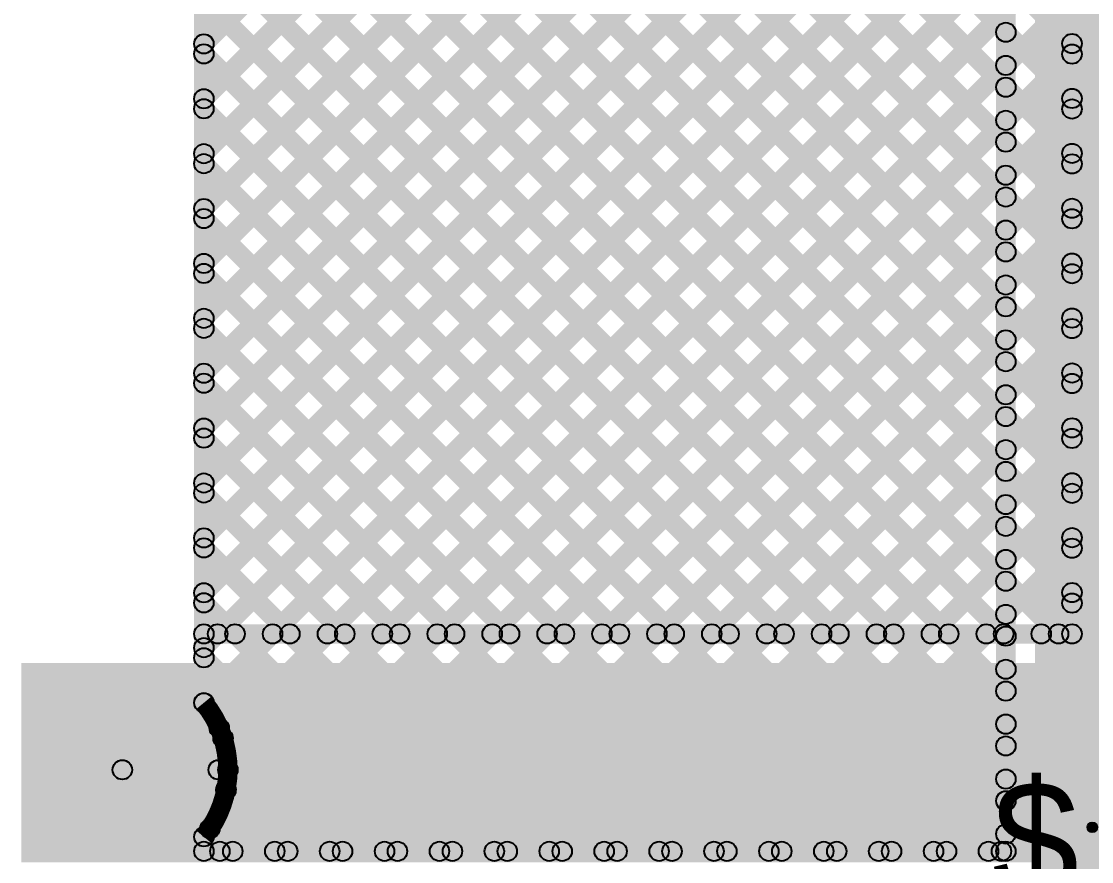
# Model space of a CAD drawing. Header units: millimetres. Extents: x -0.19 to 0.89, y -0.11 to 1.68.
# Drawn here: x -0.192 to 0.359, y 0.788 to 1.221 of the extents above; entities that cross this region are included whole.
import ezdxf

# ---------------------------------------------------------------- set-up
doc = ezdxf.new("R2010")
doc.units = ezdxf.units.MM
doc.header["$MEASUREMENT"] = 0
for name, color, linetype in [('BottomLayer', 5, 'Continuous'), ('BottomPaste', 16, 'Continuous'), ('BottomSolder', 6, 'Continuous'), ('PadHoleLayer', 156, 'Continuous'), ('TopLayer', 1, 'Continuous'), ('TopOverlay', 2, 'Continuous'), ('TopPaste', 8, 'Continuous'), ('TopSolder', 216, 'Continuous')]:
    doc.layers.add(name, color=color, linetype=linetype)

# ---------------------------------------------------------------- blocks, each defined once
blk = doc.blocks.new('HDR_M_1X2_B_1')
at = {"layer": 'BottomLayer'}
blk.add_hatch(color=5, dxfattribs=at).paths.add_polyline_path([(-0.08937, 0.03937), (-0.01063, 0.03937), (-0.01063, -0.03937), (-0.08937, -0.03937)])
h = blk.add_hatch(color=5, dxfattribs=at)
edge = h.paths.add_edge_path()
edge.add_arc((0.05, 0), 0.03937, 0, 360)
at = {"layer": 'BottomSolder'}
blk.add_hatch(color=6, dxfattribs=at).paths.add_polyline_path([(-0.09337, 0.04337), (-0.00663, 0.04337), (-0.00663, -0.04337), (-0.09337, -0.04337)])
h = blk.add_hatch(color=6, dxfattribs=at)
edge = h.paths.add_edge_path()
edge.add_arc((0.05, 0), 0.04337, 0, 360)
at = {"layer": 'PadHoleLayer'}
h = blk.add_hatch(color=156, dxfattribs=at)
edge = h.paths.add_edge_path()
edge.add_arc((-0.05, 0), 0.02008, 0, 360)
h = blk.add_hatch(color=156, dxfattribs=at)
edge = h.paths.add_edge_path()
edge.add_arc((0.05, 0), 0.02008, 0, 360)
at = {"layer": 'TopLayer'}
blk.add_hatch(color=1, dxfattribs=at).paths.add_polyline_path([(-0.08937, 0.03937), (-0.01063, 0.03937), (-0.01063, -0.03937), (-0.08937, -0.03937)])
h = blk.add_hatch(color=1, dxfattribs=at)
edge = h.paths.add_edge_path()
edge.add_arc((0.05, 0), 0.03937, 0, 360)
at = {"layer": 'TopSolder'}
blk.add_hatch(color=216, dxfattribs=at).paths.add_polyline_path([(-0.09337, 0.04337), (-0.00663, 0.04337), (-0.00663, -0.04337), (-0.09337, -0.04337)])
h = blk.add_hatch(color=216, dxfattribs=at)
edge = h.paths.add_edge_path()
edge.add_arc((0.05, 0), 0.04337, 0, 360)
blk = doc.blocks.new('RES_0603_B_3')
at = {"layer": 'BottomLayer'}
for points in [[(-0.045, -0.0175), (-0.045, 0.0175), (-0.015, 0.0175), (-0.015, -0.0175)], [(0.015, -0.0175), (0.015, 0.0175), (0.045, 0.0175), (0.045, -0.0175)]]:
    blk.add_hatch(color=5, dxfattribs=at).paths.add_polyline_path(points)
at = {"layer": 'BottomPaste'}
for points in [[(-0.045, -0.0175), (-0.045, 0.0175), (-0.015, 0.0175), (-0.015, -0.0175)], [(0.015, -0.0175), (0.015, 0.0175), (0.045, 0.0175), (0.045, -0.0175)]]:
    blk.add_hatch(color=16, dxfattribs=at).paths.add_polyline_path(points)
at = {"layer": 'BottomSolder'}
for points in [[(-0.049, -0.0215), (-0.049, 0.0215), (-0.011, 0.0215), (-0.011, -0.0215)], [(0.011, -0.0215), (0.011, 0.0215), (0.049, 0.0215), (0.049, -0.0215)]]:
    blk.add_hatch(color=6, dxfattribs=at).paths.add_polyline_path(points)
blk = doc.blocks.new('LED_0402_6')
at = {"layer": 'TopLayer'}
for points in [[(-0.02834, -0.01378), (-0.02834, 0.01378), (-0.00866, 0.01378), (-0.00866, -0.01378)], [(0.00866, -0.01378), (0.00866, 0.01378), (0.02834, 0.01378), (0.02834, -0.01378)]]:
    blk.add_hatch(color=1, dxfattribs=at).paths.add_polyline_path(points)
at = {"layer": 'TopOverlay'}
h = blk.add_hatch(color=2, dxfattribs=at)
edge = h.paths.add_edge_path()
edge.add_arc((-0.033, 0.018), 0.0025, 0, 360)
h = blk.add_hatch(color=2, dxfattribs=at)
edge = h.paths.add_edge_path()
edge.add_arc((-0.033, 0.018), 0.0025, 0, 360)
for points in [[(-0.0355, 0.018), (-0.0305, 0.018), (-0.0305, -0.018), (-0.0355, -0.018)], [(-0.0085, 0.0205), (-0.0085, 0.0155), (-0.033, 0.0155), (-0.033, 0.0205)], [(0.034, 0.0205), (0.034, 0.0155), (0.0085, 0.0155), (0.0085, 0.0205)], [(0.0315, 0.018), (0.0365, 0.018), (0.0365, -0.018), (0.0315, -0.018)], [(0.034, -0.02), (0.054, -0.02), (0.054, 0.02), (0.034, 0.02)], [(-0.0085, -0.0155), (-0.0085, -0.0205), (-0.033, -0.0205), (-0.033, -0.0155)], [(0.034, -0.0155), (0.034, -0.0205), (0.0085, -0.0205), (0.0085, -0.0155)]]:
    blk.add_hatch(color=2, dxfattribs=at).paths.add_polyline_path(points)
h = blk.add_hatch(color=2, dxfattribs=at)
edge = h.paths.add_edge_path()
edge.add_arc((-0.0085, 0.018), 0.0025, 0, 360)
h = blk.add_hatch(color=2, dxfattribs=at)
edge = h.paths.add_edge_path()
edge.add_arc((0.0085, 0.018), 0.0025, 0, 360)
h = blk.add_hatch(color=2, dxfattribs=at)
edge = h.paths.add_edge_path()
edge.add_arc((0.034, 0.018), 0.0025, 0, 360)
h = blk.add_hatch(color=2, dxfattribs=at)
edge = h.paths.add_edge_path()
edge.add_arc((0.034, 0.018), 0.0025, 0, 360)
h = blk.add_hatch(color=2, dxfattribs=at)
edge = h.paths.add_edge_path()
edge.add_arc((-0.033, -0.018), 0.0025, 0, 360)
h = blk.add_hatch(color=2, dxfattribs=at)
edge = h.paths.add_edge_path()
edge.add_arc((-0.033, -0.018), 0.0025, 0, 360)
h = blk.add_hatch(color=2, dxfattribs=at)
edge = h.paths.add_edge_path()
edge.add_arc((-0.0085, -0.018), 0.0025, 0, 360)
h = blk.add_hatch(color=2, dxfattribs=at)
edge = h.paths.add_edge_path()
edge.add_arc((0.0085, -0.018), 0.0025, 0, 360)
h = blk.add_hatch(color=2, dxfattribs=at)
edge = h.paths.add_edge_path()
edge.add_arc((0.034, -0.018), 0.0025, 0, 360)
h = blk.add_hatch(color=2, dxfattribs=at)
edge = h.paths.add_edge_path()
edge.add_arc((0.034, -0.018), 0.0025, 0, 360)
at = {"layer": 'TopPaste'}
for points in [[(-0.02834, -0.01378), (-0.02834, 0.01378), (-0.00866, 0.01378), (-0.00866, -0.01378)], [(0.00866, -0.01378), (0.00866, 0.01378), (0.02834, 0.01378), (0.02834, -0.01378)]]:
    blk.add_hatch(color=8, dxfattribs=at).paths.add_polyline_path(points)
at = {"layer": 'TopSolder'}
for points in [[(-0.03234, -0.01778), (-0.03234, 0.01778), (-0.00466, 0.01778), (-0.00466, -0.01778)], [(0.00466, -0.01778), (0.00466, 0.01778), (0.03234, 0.01778), (0.03234, -0.01778)]]:
    blk.add_hatch(color=216, dxfattribs=at).paths.add_polyline_path(points)
at = {"layer": 'TopOverlay'}
for centre in [(-0.033, 0.018), (-0.033, 0.018), (-0.0085, 0.018), (0.0085, 0.018), (0.034, 0.018), (0.034, 0.018), (-0.033, -0.018), (-0.033, -0.018), (-0.0085, -0.018), (0.0085, -0.018), (0.034, -0.018), (0.034, -0.018)]:
    blk.add_circle(centre, 0.0025, dxfattribs=at)

msp = doc.modelspace()

# ---------------------------------------------------------------- hatches: boundary and pattern name
at = {"layer": 'BottomLayer'}
for points in [[(-0.09446, 1.2055), (-0.10154, 1.21257), (0.36143, 1.67554), (0.3685, 1.66846)], [(-0.093, 0.86953), (-0.103, 0.86953), (-0.103, 1.668), (-0.093, 1.668)], [(0.32015, 0.793), (0.31015, 0.793), (0.31015, 1.61165), (0.32015, 1.61165)], [(-0.09446, 1.17721), (-0.10154, 1.18428), (0.31161, 1.59743), (0.31869, 1.59036)], [(0.33015, -0.02135), (0.36815, -0.02135), (0.36815, 1.59665), (0.33015, 1.59665)], [(-0.09446, 1.14893), (-0.10154, 1.156), (0.31161, 1.56915), (0.31869, 1.56208)], [(-0.09446, 1.12064), (-0.10154, 1.12772), (0.31161, 1.54087), (0.31869, 1.53379)], [(-0.10154, 1.51146), (-0.09446, 1.51853), (0.31869, 1.10538), (0.31161, 1.09831)], [(-0.09446, 1.09236), (-0.10154, 1.09943), (0.31161, 1.51258), (0.31869, 1.50551)], [(-0.05416, 1.49237), (-0.04709, 1.49945), (0.31869, 1.13367), (0.31161, 1.1266)], [(-0.10154, 1.48318), (-0.09446, 1.49025), (0.31869, 1.0771), (0.31161, 1.07003)], [(0.03654, 1.48653), (0.04361, 1.4936), (0.31869, 1.21852), (0.31161, 1.21145)], [(-0.09446, 1.06408), (-0.10154, 1.07115), (0.31161, 1.4843), (0.31869, 1.47723)], [(-0.01136, 1.47785), (-0.00429, 1.48493), (0.31869, 1.16195), (0.31161, 1.15488)], [(0.01533, 1.47945), (0.02241, 1.48652), (0.31869, 1.19024), (0.31161, 1.18317)], [(-0.10154, 1.45489), (-0.09446, 1.46197), (0.31869, 1.04882), (0.31161, 1.04174)], [(-0.09446, 1.03579), (-0.10154, 1.04286), (0.31161, 1.45601), (0.31869, 1.44894)], [(-0.10154, 1.42661), (-0.09446, 1.43368), (0.31869, 1.02053), (0.31161, 1.01346)], [(-0.09446, 1.00751), (-0.10154, 1.01458), (0.31161, 1.42773), (0.31869, 1.42066)], [(-0.10154, 1.39833), (-0.09446, 1.4054), (0.31869, 0.99225), (0.31161, 0.98518)], [(-0.09446, 0.97922), (-0.10154, 0.98629), (0.31161, 1.39944), (0.31869, 1.39237)], [(-0.10154, 1.37004), (-0.09446, 1.37711), (0.31869, 0.96396), (0.31161, 0.95689)], [(-0.09446, 0.95094), (-0.10154, 0.95801), (0.31161, 1.37116), (0.31869, 1.36409)], [(-0.10154, 1.34176), (-0.09446, 1.34883), (0.31869, 0.93568), (0.31161, 0.92861)], [(-0.09446, 0.92265), (-0.10154, 0.92973), (0.31161, 1.34288), (0.31869, 1.3358)], [(-0.10154, 1.31347), (-0.09446, 1.32054), (0.31869, 0.90739), (0.31161, 0.90032)], [(-0.09446, 0.89437), (-0.10154, 0.90144), (0.31161, 1.31459), (0.31869, 1.30752)], [(-0.10154, 1.28519), (-0.09446, 1.29226), (0.31869, 0.87911), (0.31161, 0.87204)], [(-0.09446, 0.86609), (-0.10154, 0.87316), (0.31161, 1.28631), (0.31869, 1.27924)], [(-0.10154, 1.2569), (-0.09446, 1.26398), (0.31869, 0.85083), (0.31161, 0.84375)], [(-0.08457, 0.84769), (-0.09164, 0.85476), (0.31161, 1.25802), (0.31869, 1.25095)], [(-0.10154, 1.22862), (-0.09446, 1.23569), (0.31869, 0.82254), (0.31161, 0.81547)], [(-0.08314, 0.82084), (-0.09021, 0.82791), (0.31161, 1.22974), (0.31869, 1.22267)], [(-0.10154, 1.20034), (-0.09446, 1.20741), (0.31641, 0.79654), (0.30934, 0.78946)], [(-0.08623, 0.78946), (-0.0933, 0.79654), (0.31161, 1.20145), (0.31869, 1.19438)], [(-0.10154, 1.17205), (-0.09446, 1.17912), (0.28812, 0.79654), (0.28105, 0.78946)], [(-0.05795, 0.78946), (-0.06502, 0.79654), (0.31161, 1.17317), (0.31869, 1.1661)], [(-0.10154, 1.14377), (-0.09446, 1.15084), (0.25984, 0.79654), (0.25277, 0.78946)], [(-0.02966, 0.78946), (-0.03674, 0.79654), (0.31161, 1.14489), (0.31869, 1.13781)], [(-0.10154, 1.11548), (-0.09446, 1.12255), (0.23155, 0.79654), (0.22448, 0.78946)], [(-0.00138, 0.78946), (-0.00845, 0.79654), (0.31161, 1.1166), (0.31869, 1.10953)], [(-0.10154, 1.0872), (-0.09446, 1.09427), (0.20327, 0.79654), (0.1962, 0.78946)], [(0.0269, 0.78946), (0.01983, 0.79654), (0.31161, 1.08832), (0.31869, 1.08125)], [(-0.10154, 1.05891), (-0.09446, 1.06599), (0.17499, 0.79654), (0.16791, 0.78946)], [(0.05519, 0.78946), (0.04812, 0.79654), (0.31161, 1.06003), (0.31869, 1.05296)], [(-0.10154, 1.03063), (-0.09446, 1.0377), (0.1467, 0.79654), (0.13963, 0.78946)], [(0.08347, 0.78946), (0.0764, 0.79654), (0.31161, 1.03175), (0.31869, 1.02468)], [(-0.10154, 1.00235), (-0.09446, 1.00942), (0.11842, 0.79654), (0.11135, 0.78946)], [(0.11176, 0.78946), (0.10469, 0.79654), (0.31161, 1.00346), (0.31869, 0.99639)], [(-0.10154, 0.97406), (-0.09446, 0.98113), (0.09013, 0.79654), (0.08306, 0.78946)], [(0.14004, 0.78946), (0.13297, 0.79654), (0.31161, 0.97518), (0.31869, 0.96811)], [(-0.10154, 0.94578), (-0.09446, 0.95285), (0.06185, 0.79654), (0.05478, 0.78946)], [(0.16833, 0.78946), (0.16125, 0.79654), (0.31161, 0.9469), (0.31869, 0.93982)], [(-0.10154, 0.91749), (-0.09446, 0.92456), (0.03356, 0.79654), (0.02649, 0.78946)], [(0.19661, 0.78946), (0.18954, 0.79654), (0.31161, 0.91861), (0.31869, 0.91154)], [(-0.10154, 0.88921), (-0.09446, 0.89628), (0.00528, 0.79654), (-0.00179, 0.78946)], [(0.22489, 0.78946), (0.21782, 0.79654), (0.31161, 0.89033), (0.31869, 0.88326)], [(-0.09361, 0.853), (-0.08654, 0.86007), (-0.023, 0.79654), (-0.03008, 0.78946)], [(0.25318, 0.78946), (0.24611, 0.79654), (0.31161, 0.86204), (0.31869, 0.85497)], [(-0.14, 0.83), (-0.14, 0.84), (-0.09063, 0.84), (-0.09063, 0.83)], [(0.28146, 0.78946), (0.27439, 0.79654), (0.31161, 0.83376), (0.31869, 0.82669)], [(-0.09014, 0.82124), (-0.08306, 0.82831), (-0.05129, 0.79654), (-0.05836, 0.78946)], [(-0.09837, 0.80119), (-0.0913, 0.80826), (-0.07957, 0.79654), (-0.08664, 0.78946)], [(0.30975, 0.78946), (0.30268, 0.79654), (0.31161, 0.80547), (0.31869, 0.7984)], [(-0.093, 0.793), (-0.103, 0.793), (-0.103, 0.80047), (-0.093, 0.80047)], [(-0.098, 0.788), (-0.098, 0.798), (0.31515, 0.798), (0.31515, 0.788)]]:
    msp.add_hatch(color=5, dxfattribs=at).paths.add_polyline_path(points)
h = msp.add_hatch(color=5, dxfattribs=at)
edge = h.paths.add_edge_path()
edge.add_arc((0.31515, 1.21499), 0.005, 0, 360)
h = msp.add_hatch(color=5, dxfattribs=at)
edge = h.paths.add_edge_path()
edge.add_arc((-0.098, 1.20903), 0.005, 0, 360)
h = msp.add_hatch(color=5, dxfattribs=at)
edge = h.paths.add_edge_path()
edge.add_arc((-0.098, 1.20387), 0.005, 0, 360)
h = msp.add_hatch(color=5, dxfattribs=at)
edge = h.paths.add_edge_path()
edge.add_arc((0.31515, 1.19792), 0.005, 0, 360)
h = msp.add_hatch(color=5, dxfattribs=at)
edge = h.paths.add_edge_path()
edge.add_arc((0.31515, 1.1867), 0.005, 0, 360)
h = msp.add_hatch(color=5, dxfattribs=at)
edge = h.paths.add_edge_path()
edge.add_arc((-0.098, 1.18075), 0.005, 0, 360)
h = msp.add_hatch(color=5, dxfattribs=at)
edge = h.paths.add_edge_path()
edge.add_arc((-0.098, 1.17559), 0.005, 0, 360)
h = msp.add_hatch(color=5, dxfattribs=at)
edge = h.paths.add_edge_path()
edge.add_arc((0.31515, 1.16963), 0.005, 0, 360)
h = msp.add_hatch(color=5, dxfattribs=at)
edge = h.paths.add_edge_path()
edge.add_arc((0.31515, 1.15842), 0.005, 0, 360)
h = msp.add_hatch(color=5, dxfattribs=at)
edge = h.paths.add_edge_path()
edge.add_arc((-0.098, 1.15246), 0.005, 0, 360)
h = msp.add_hatch(color=5, dxfattribs=at)
edge = h.paths.add_edge_path()
edge.add_arc((-0.098, 1.1473), 0.005, 0, 360)
h = msp.add_hatch(color=5, dxfattribs=at)
edge = h.paths.add_edge_path()
edge.add_arc((0.31515, 1.14135), 0.005, 0, 360)
h = msp.add_hatch(color=5, dxfattribs=at)
edge = h.paths.add_edge_path()
edge.add_arc((0.31515, 1.13013), 0.005, 0, 360)
h = msp.add_hatch(color=5, dxfattribs=at)
edge = h.paths.add_edge_path()
edge.add_arc((-0.098, 1.12418), 0.005, 0, 360)
h = msp.add_hatch(color=5, dxfattribs=at)
edge = h.paths.add_edge_path()
edge.add_arc((-0.098, 1.11902), 0.005, 0, 360)
h = msp.add_hatch(color=5, dxfattribs=at)
edge = h.paths.add_edge_path()
edge.add_arc((0.31515, 1.11307), 0.005, 0, 360)
h = msp.add_hatch(color=5, dxfattribs=at)
edge = h.paths.add_edge_path()
edge.add_arc((0.31515, 1.10185), 0.005, 0, 360)
h = msp.add_hatch(color=5, dxfattribs=at)
edge = h.paths.add_edge_path()
edge.add_arc((-0.098, 1.0959), 0.005, 0, 360)
h = msp.add_hatch(color=5, dxfattribs=at)
edge = h.paths.add_edge_path()
edge.add_arc((-0.098, 1.09073), 0.005, 0, 360)
h = msp.add_hatch(color=5, dxfattribs=at)
edge = h.paths.add_edge_path()
edge.add_arc((0.31515, 1.08478), 0.005, 0, 360)
h = msp.add_hatch(color=5, dxfattribs=at)
edge = h.paths.add_edge_path()
edge.add_arc((0.31515, 1.07356), 0.005, 0, 360)
h = msp.add_hatch(color=5, dxfattribs=at)
edge = h.paths.add_edge_path()
edge.add_arc((-0.098, 1.06761), 0.005, 0, 360)
h = msp.add_hatch(color=5, dxfattribs=at)
edge = h.paths.add_edge_path()
edge.add_arc((-0.098, 1.06245), 0.005, 0, 360)
h = msp.add_hatch(color=5, dxfattribs=at)
edge = h.paths.add_edge_path()
edge.add_arc((0.31515, 1.0565), 0.005, 0, 360)
h = msp.add_hatch(color=5, dxfattribs=at)
edge = h.paths.add_edge_path()
edge.add_arc((0.31515, 1.04528), 0.005, 0, 360)
h = msp.add_hatch(color=5, dxfattribs=at)
edge = h.paths.add_edge_path()
edge.add_arc((-0.098, 1.03933), 0.005, 0, 360)
h = msp.add_hatch(color=5, dxfattribs=at)
edge = h.paths.add_edge_path()
edge.add_arc((-0.098, 1.03417), 0.005, 0, 360)
h = msp.add_hatch(color=5, dxfattribs=at)
edge = h.paths.add_edge_path()
edge.add_arc((0.31515, 1.02821), 0.005, 0, 360)
h = msp.add_hatch(color=5, dxfattribs=at)
edge = h.paths.add_edge_path()
edge.add_arc((0.31515, 1.017), 0.005, 0, 360)
h = msp.add_hatch(color=5, dxfattribs=at)
edge = h.paths.add_edge_path()
edge.add_arc((-0.098, 1.01104), 0.005, 0, 360)
h = msp.add_hatch(color=5, dxfattribs=at)
edge = h.paths.add_edge_path()
edge.add_arc((-0.098, 1.00588), 0.005, 0, 360)
h = msp.add_hatch(color=5, dxfattribs=at)
edge = h.paths.add_edge_path()
edge.add_arc((0.31515, 0.99993), 0.005, 0, 360)
h = msp.add_hatch(color=5, dxfattribs=at)
edge = h.paths.add_edge_path()
edge.add_arc((0.31515, 0.98871), 0.005, 0, 360)
h = msp.add_hatch(color=5, dxfattribs=at)
edge = h.paths.add_edge_path()
edge.add_arc((-0.098, 0.98276), 0.005, 0, 360)
h = msp.add_hatch(color=5, dxfattribs=at)
edge = h.paths.add_edge_path()
edge.add_arc((-0.098, 0.9776), 0.005, 0, 360)
h = msp.add_hatch(color=5, dxfattribs=at)
edge = h.paths.add_edge_path()
edge.add_arc((0.31515, 0.97164), 0.005, 0, 360)
h = msp.add_hatch(color=5, dxfattribs=at)
edge = h.paths.add_edge_path()
edge.add_arc((0.31515, 0.96043), 0.005, 0, 360)
h = msp.add_hatch(color=5, dxfattribs=at)
edge = h.paths.add_edge_path()
edge.add_arc((-0.098, 0.95447), 0.005, 0, 360)
h = msp.add_hatch(color=5, dxfattribs=at)
edge = h.paths.add_edge_path()
edge.add_arc((-0.098, 0.94931), 0.005, 0, 360)
h = msp.add_hatch(color=5, dxfattribs=at)
edge = h.paths.add_edge_path()
edge.add_arc((0.31515, 0.94336), 0.005, 0, 360)
h = msp.add_hatch(color=5, dxfattribs=at)
edge = h.paths.add_edge_path()
edge.add_arc((0.31515, 0.93214), 0.005, 0, 360)
h = msp.add_hatch(color=5, dxfattribs=at)
edge = h.paths.add_edge_path()
edge.add_arc((-0.098, 0.92619), 0.005, 0, 360)
h = msp.add_hatch(color=5, dxfattribs=at)
edge = h.paths.add_edge_path()
edge.add_arc((-0.098, 0.92103), 0.005, 0, 360)
h = msp.add_hatch(color=5, dxfattribs=at)
edge = h.paths.add_edge_path()
edge.add_arc((0.31515, 0.91508), 0.005, 0, 360)
h = msp.add_hatch(color=5, dxfattribs=at)
edge = h.paths.add_edge_path()
edge.add_arc((0.31515, 0.90386), 0.005, 0, 360)
h = msp.add_hatch(color=5, dxfattribs=at)
edge = h.paths.add_edge_path()
edge.add_arc((-0.098, 0.89791), 0.005, 0, 360)
h = msp.add_hatch(color=5, dxfattribs=at)
edge = h.paths.add_edge_path()
edge.add_arc((-0.098, 0.89274), 0.005, 0, 360)
h = msp.add_hatch(color=5, dxfattribs=at)
edge = h.paths.add_edge_path()
edge.add_arc((0.31515, 0.88679), 0.005, 0, 360)
h = msp.add_hatch(color=5, dxfattribs=at)
edge = h.paths.add_edge_path()
edge.add_arc((0.31515, 0.87557), 0.005, 0, 360)
h = msp.add_hatch(color=5, dxfattribs=at)
edge = h.paths.add_edge_path()
edge.add_arc((-0.098, 0.86962), 0.005, 0, 360)
h = msp.add_hatch(color=5, dxfattribs=at)
edge = h.paths.add_edge_path()
edge.add_arc((-0.098, 0.86953), 0.005, 0, 360)
h = msp.add_hatch(color=5, dxfattribs=at)
edge = h.paths.add_edge_path()
edge.add_arc((-0.098, 0.86953), 0.005, 0, 360)
h = msp.add_hatch(color=5, dxfattribs=at)
edge = h.paths.add_edge_path()
edge.add_arc((-0.09008, 0.85654), 0.005, 0, 360)
h = msp.add_hatch(color=5, dxfattribs=at)
edge = h.paths.add_edge_path()
edge.add_arc((0.31515, 0.85851), 0.005, 0, 360)
h = msp.add_hatch(color=5, dxfattribs=at)
edge = h.paths.add_edge_path()
edge.add_arc((-0.08811, 0.85123), 0.005, 0, 360)
h = msp.add_hatch(color=5, dxfattribs=at)
edge = h.paths.add_edge_path()
edge.add_arc((0.31515, 0.84729), 0.005, 0, 360)
h = msp.add_hatch(color=5, dxfattribs=at)
edge = h.paths.add_edge_path()
edge.add_arc((-0.14, 0.835), 0.005, 0, 360)
h = msp.add_hatch(color=5, dxfattribs=at)
edge = h.paths.add_edge_path()
edge.add_arc((-0.09063, 0.835), 0.005, 0, 360)
h = msp.add_hatch(color=5, dxfattribs=at)
edge = h.paths.add_edge_path()
edge.add_arc((-0.08563, 0.835), 0.005, 0, 360)
h = msp.add_hatch(color=5, dxfattribs=at)
edge = h.paths.add_edge_path()
edge.add_arc((-0.08563, 0.835), 0.005, 0, 360)
h = msp.add_hatch(color=5, dxfattribs=at)
edge = h.paths.add_edge_path()
edge.add_arc((0.31515, 0.83022), 0.005, 0, 360)
h = msp.add_hatch(color=5, dxfattribs=at)
edge = h.paths.add_edge_path()
edge.add_arc((-0.08668, 0.82437), 0.005, 0, 360)
h = msp.add_hatch(color=5, dxfattribs=at)
edge = h.paths.add_edge_path()
edge.add_arc((-0.0866, 0.82478), 0.005, 0, 360)
h = msp.add_hatch(color=5, dxfattribs=at)
edge = h.paths.add_edge_path()
edge.add_arc((0.31515, 0.81901), 0.005, 0, 360)
h = msp.add_hatch(color=5, dxfattribs=at)
edge = h.paths.add_edge_path()
edge.add_arc((-0.098, 0.80047), 0.005, 0, 360)
h = msp.add_hatch(color=5, dxfattribs=at)
edge = h.paths.add_edge_path()
edge.add_arc((-0.098, 0.80047), 0.005, 0, 360)
h = msp.add_hatch(color=5, dxfattribs=at)
edge = h.paths.add_edge_path()
edge.add_arc((-0.09484, 0.80473), 0.005, 0, 360)
h = msp.add_hatch(color=5, dxfattribs=at)
edge = h.paths.add_edge_path()
edge.add_arc((0.31515, 0.80194), 0.005, 0, 360)
h = msp.add_hatch(color=5, dxfattribs=at)
edge = h.paths.add_edge_path()
edge.add_arc((-0.098, 0.793), 0.005, 0, 360)
h = msp.add_hatch(color=5, dxfattribs=at)
edge = h.paths.add_edge_path()
edge.add_arc((-0.098, 0.793), 0.005, 0, 360)
h = msp.add_hatch(color=5, dxfattribs=at)
edge = h.paths.add_edge_path()
edge.add_arc((-0.08977, 0.793), 0.005, 0, 360)
h = msp.add_hatch(color=5, dxfattribs=at)
edge = h.paths.add_edge_path()
edge.add_arc((-0.08311, 0.793), 0.005, 0, 360)
h = msp.add_hatch(color=5, dxfattribs=at)
edge = h.paths.add_edge_path()
edge.add_arc((-0.06148, 0.793), 0.005, 0, 360)
h = msp.add_hatch(color=5, dxfattribs=at)
edge = h.paths.add_edge_path()
edge.add_arc((-0.05482, 0.793), 0.005, 0, 360)
h = msp.add_hatch(color=5, dxfattribs=at)
edge = h.paths.add_edge_path()
edge.add_arc((-0.0332, 0.793), 0.005, 0, 360)
h = msp.add_hatch(color=5, dxfattribs=at)
edge = h.paths.add_edge_path()
edge.add_arc((-0.02654, 0.793), 0.005, 0, 360)
h = msp.add_hatch(color=5, dxfattribs=at)
edge = h.paths.add_edge_path()
edge.add_arc((-0.00492, 0.793), 0.005, 0, 360)
h = msp.add_hatch(color=5, dxfattribs=at)
edge = h.paths.add_edge_path()
edge.add_arc((0.00174, 0.793), 0.005, 0, 360)
h = msp.add_hatch(color=5, dxfattribs=at)
edge = h.paths.add_edge_path()
edge.add_arc((0.02337, 0.793), 0.005, 0, 360)
h = msp.add_hatch(color=5, dxfattribs=at)
edge = h.paths.add_edge_path()
edge.add_arc((0.03003, 0.793), 0.005, 0, 360)
h = msp.add_hatch(color=5, dxfattribs=at)
edge = h.paths.add_edge_path()
edge.add_arc((0.05165, 0.793), 0.005, 0, 360)
h = msp.add_hatch(color=5, dxfattribs=at)
edge = h.paths.add_edge_path()
edge.add_arc((0.05831, 0.793), 0.005, 0, 360)
h = msp.add_hatch(color=5, dxfattribs=at)
edge = h.paths.add_edge_path()
edge.add_arc((0.07994, 0.793), 0.005, 0, 360)
h = msp.add_hatch(color=5, dxfattribs=at)
edge = h.paths.add_edge_path()
edge.add_arc((0.0866, 0.793), 0.005, 0, 360)
h = msp.add_hatch(color=5, dxfattribs=at)
edge = h.paths.add_edge_path()
edge.add_arc((0.10822, 0.793), 0.005, 0, 360)
h = msp.add_hatch(color=5, dxfattribs=at)
edge = h.paths.add_edge_path()
edge.add_arc((0.11488, 0.793), 0.005, 0, 360)
h = msp.add_hatch(color=5, dxfattribs=at)
edge = h.paths.add_edge_path()
edge.add_arc((0.13651, 0.793), 0.005, 0, 360)
h = msp.add_hatch(color=5, dxfattribs=at)
edge = h.paths.add_edge_path()
edge.add_arc((0.14317, 0.793), 0.005, 0, 360)
h = msp.add_hatch(color=5, dxfattribs=at)
edge = h.paths.add_edge_path()
edge.add_arc((0.16479, 0.793), 0.005, 0, 360)
h = msp.add_hatch(color=5, dxfattribs=at)
edge = h.paths.add_edge_path()
edge.add_arc((0.17145, 0.793), 0.005, 0, 360)
h = msp.add_hatch(color=5, dxfattribs=at)
edge = h.paths.add_edge_path()
edge.add_arc((0.19307, 0.793), 0.005, 0, 360)
h = msp.add_hatch(color=5, dxfattribs=at)
edge = h.paths.add_edge_path()
edge.add_arc((0.19973, 0.793), 0.005, 0, 360)
h = msp.add_hatch(color=5, dxfattribs=at)
edge = h.paths.add_edge_path()
edge.add_arc((0.22136, 0.793), 0.005, 0, 360)
h = msp.add_hatch(color=5, dxfattribs=at)
edge = h.paths.add_edge_path()
edge.add_arc((0.22802, 0.793), 0.005, 0, 360)
h = msp.add_hatch(color=5, dxfattribs=at)
edge = h.paths.add_edge_path()
edge.add_arc((0.24964, 0.793), 0.005, 0, 360)
h = msp.add_hatch(color=5, dxfattribs=at)
edge = h.paths.add_edge_path()
edge.add_arc((0.2563, 0.793), 0.005, 0, 360)
h = msp.add_hatch(color=5, dxfattribs=at)
edge = h.paths.add_edge_path()
edge.add_arc((0.27793, 0.793), 0.005, 0, 360)
h = msp.add_hatch(color=5, dxfattribs=at)
edge = h.paths.add_edge_path()
edge.add_arc((0.28459, 0.793), 0.005, 0, 360)
h = msp.add_hatch(color=5, dxfattribs=at)
edge = h.paths.add_edge_path()
edge.add_arc((0.30621, 0.793), 0.005, 0, 360)
h = msp.add_hatch(color=5, dxfattribs=at)
edge = h.paths.add_edge_path()
edge.add_arc((0.31287, 0.793), 0.005, 0, 360)
h = msp.add_hatch(color=5, dxfattribs=at)
edge = h.paths.add_edge_path()
edge.add_arc((0.31515, 0.793), 0.005, 0, 360)
h = msp.add_hatch(color=5, dxfattribs=at)
edge = h.paths.add_edge_path()
edge.add_arc((0.31515, 0.793), 0.005, 0, 360)
at = {"layer": 'TopLayer'}
for points in [[(-0.09446, 1.17721), (-0.10154, 1.18428), (0.38972, 1.67554), (0.39679, 1.66846)], [(-0.09446, 1.2055), (-0.10154, 1.21257), (0.36143, 1.67554), (0.3685, 1.66846)], [(-0.093, 0.905), (-0.103, 0.905), (-0.103, 1.668), (-0.093, 1.668)], [(-0.09446, 1.14893), (-0.10154, 1.156), (0.34572, 1.60325), (0.35279, 1.59618)], [(0.35425, 0.905), (0.34425, 0.905), (0.34425, 1.60415), (0.35425, 1.60415)], [(-0.09446, 1.12064), (-0.10154, 1.12772), (0.34572, 1.57497), (0.35279, 1.5679)], [(-0.09446, 1.09236), (-0.10154, 1.09943), (0.34572, 1.54668), (0.35279, 1.53961)], [(-0.10154, 1.51146), (-0.09446, 1.51853), (0.35279, 1.07128), (0.34572, 1.06421)], [(-0.09446, 1.06408), (-0.10154, 1.07115), (0.34572, 1.5184), (0.35279, 1.51133)], [(0.05405, 1.4973), (0.06112, 1.50437), (0.35279, 1.2127), (0.34572, 1.20563)], [(-0.05416, 1.49237), (-0.04709, 1.49945), (0.35279, 1.09957), (0.34572, 1.0925)], [(-0.10154, 1.48318), (-0.09446, 1.49025), (0.35279, 1.043), (0.34572, 1.03593)], [(-0.09446, 1.03579), (-0.10154, 1.04286), (0.34572, 1.49012), (0.35279, 1.48304)], [(0.03654, 1.48653), (0.04361, 1.4936), (0.35279, 1.18442), (0.34572, 1.17735)], [(-0.01136, 1.47785), (-0.00429, 1.48493), (0.35279, 1.12785), (0.34572, 1.12078)], [(0.01533, 1.47945), (0.02241, 1.48652), (0.35279, 1.15613), (0.34572, 1.14906)], [(-0.10154, 1.45489), (-0.09446, 1.46197), (0.35279, 1.01471), (0.34572, 1.00764)], [(-0.09446, 1.00751), (-0.10154, 1.01458), (0.34572, 1.46183), (0.35279, 1.45476)], [(-0.10154, 1.42661), (-0.09446, 1.43368), (0.35279, 0.98643), (0.34572, 0.97936)], [(-0.09446, 0.97922), (-0.10154, 0.98629), (0.34572, 1.43355), (0.35279, 1.42648)], [(-0.10154, 1.39833), (-0.09446, 1.4054), (0.35279, 0.95814), (0.34572, 0.95107)], [(-0.09446, 0.95094), (-0.10154, 0.95801), (0.34572, 1.40526), (0.35279, 1.39819)], [(-0.10154, 1.37004), (-0.09446, 1.37711), (0.35279, 0.92986), (0.34572, 0.92279)], [(-0.09446, 0.92265), (-0.10154, 0.92973), (0.34572, 1.37698), (0.35279, 1.36991)], [(-0.10154, 1.34176), (-0.09446, 1.34883), (0.34583, 0.90854), (0.33876, 0.90146)], [(-0.08737, 0.90146), (-0.09444, 0.90854), (0.34572, 1.34869), (0.35279, 1.34162)], [(-0.10154, 1.31347), (-0.09446, 1.32054), (0.31754, 0.90854), (0.31047, 0.90146)], [(-0.05909, 0.90146), (-0.06616, 0.90854), (0.34572, 1.32041), (0.35279, 1.31334)], [(-0.10154, 1.28519), (-0.09446, 1.29226), (0.28926, 0.90854), (0.28219, 0.90146)], [(-0.0308, 0.90146), (-0.03787, 0.90854), (0.34572, 1.29213), (0.35279, 1.28505)], [(-0.10154, 1.2569), (-0.09446, 1.26398), (0.26098, 0.90854), (0.2539, 0.90146)], [(-0.00252, 0.90146), (-0.00959, 0.90854), (0.34572, 1.26384), (0.35279, 1.25677)], [(-0.10154, 1.22862), (-0.09446, 1.23569), (0.23269, 0.90854), (0.22562, 0.90146)], [(0.02577, 0.90146), (0.0187, 0.90854), (0.34572, 1.23556), (0.35279, 1.22849)], [(-0.10154, 1.20034), (-0.09446, 1.20741), (0.20441, 0.90854), (0.19734, 0.90146)], [(0.05405, 0.90146), (0.04698, 0.90854), (0.34572, 1.20727), (0.35279, 1.2002)], [(-0.10154, 1.17205), (-0.09446, 1.17912), (0.17612, 0.90854), (0.16905, 0.90146)], [(0.08234, 0.90146), (0.07526, 0.90854), (0.34572, 1.17899), (0.35279, 1.17192)], [(-0.10154, 1.14377), (-0.09446, 1.15084), (0.14784, 0.90854), (0.14077, 0.90146)], [(0.11062, 0.90146), (0.10355, 0.90854), (0.34572, 1.1507), (0.35279, 1.14363)], [(-0.10154, 1.11548), (-0.09446, 1.12255), (0.11955, 0.90854), (0.11248, 0.90146)], [(0.1389, 0.90146), (0.13183, 0.90854), (0.34572, 1.12242), (0.35279, 1.11535)], [(-0.10154, 1.0872), (-0.09446, 1.09427), (0.09127, 0.90854), (0.0842, 0.90146)], [(0.16719, 0.90146), (0.16012, 0.90854), (0.34572, 1.09414), (0.35279, 1.08706)], [(-0.10154, 1.05891), (-0.09446, 1.06599), (0.06299, 0.90854), (0.05591, 0.90146)], [(0.19547, 0.90146), (0.1884, 0.90854), (0.34572, 1.06585), (0.35279, 1.05878)], [(-0.10154, 1.03063), (-0.09446, 1.0377), (0.0347, 0.90854), (0.02763, 0.90146)], [(0.22376, 0.90146), (0.21669, 0.90854), (0.34572, 1.03757), (0.35279, 1.0305)], [(-0.10154, 1.00235), (-0.09446, 1.00942), (0.00642, 0.90854), (-0.00065, 0.90146)], [(0.25204, 0.90146), (0.24497, 0.90854), (0.34572, 1.00928), (0.35279, 1.00221)], [(-0.10154, 0.97406), (-0.09446, 0.98113), (-0.02187, 0.90854), (-0.02894, 0.90146)], [(0.28033, 0.90146), (0.27325, 0.90854), (0.34572, 0.981), (0.35279, 0.97393)], [(-0.10154, 0.94578), (-0.09446, 0.95285), (-0.05015, 0.90854), (-0.05722, 0.90146)], [(0.30861, 0.90146), (0.30154, 0.90854), (0.34572, 0.95271), (0.35279, 0.94564)], [(-0.10154, 0.91749), (-0.09446, 0.92456), (-0.07844, 0.90854), (-0.08551, 0.90146)], [(0.33689, 0.90146), (0.32982, 0.90854), (0.34572, 0.92443), (0.35279, 0.91736)], [(-0.098, 0.9), (-0.098, 0.91), (0.34925, 0.91), (0.34925, 0.9)], [(-0.192, 0.7874), (0.3752, 0.7874), (0.3752, 0.89), (-0.192, 0.89)]]:
    msp.add_hatch(color=1, dxfattribs=at).paths.add_polyline_path(points)
h = msp.add_hatch(color=1, dxfattribs=at)
edge = h.paths.add_edge_path()
edge.add_arc((-0.098, 1.20903), 0.005, 0, 360)
h = msp.add_hatch(color=1, dxfattribs=at)
edge = h.paths.add_edge_path()
edge.add_arc((0.34925, 1.20917), 0.005, 0, 360)
h = msp.add_hatch(color=1, dxfattribs=at)
edge = h.paths.add_edge_path()
edge.add_arc((-0.098, 1.20387), 0.005, 0, 360)
h = msp.add_hatch(color=1, dxfattribs=at)
edge = h.paths.add_edge_path()
edge.add_arc((0.34925, 1.20374), 0.005, 0, 360)
h = msp.add_hatch(color=1, dxfattribs=at)
edge = h.paths.add_edge_path()
edge.add_arc((-0.098, 1.18075), 0.005, 0, 360)
h = msp.add_hatch(color=1, dxfattribs=at)
edge = h.paths.add_edge_path()
edge.add_arc((0.34925, 1.18088), 0.005, 0, 360)
h = msp.add_hatch(color=1, dxfattribs=at)
edge = h.paths.add_edge_path()
edge.add_arc((-0.098, 1.17559), 0.005, 0, 360)
h = msp.add_hatch(color=1, dxfattribs=at)
edge = h.paths.add_edge_path()
edge.add_arc((0.34925, 1.17545), 0.005, 0, 360)
h = msp.add_hatch(color=1, dxfattribs=at)
edge = h.paths.add_edge_path()
edge.add_arc((-0.098, 1.15246), 0.005, 0, 360)
h = msp.add_hatch(color=1, dxfattribs=at)
edge = h.paths.add_edge_path()
edge.add_arc((-0.098, 1.1473), 0.005, 0, 360)
h = msp.add_hatch(color=1, dxfattribs=at)
edge = h.paths.add_edge_path()
edge.add_arc((0.34925, 1.1526), 0.005, 0, 360)
h = msp.add_hatch(color=1, dxfattribs=at)
edge = h.paths.add_edge_path()
edge.add_arc((0.34925, 1.14717), 0.005, 0, 360)
h = msp.add_hatch(color=1, dxfattribs=at)
edge = h.paths.add_edge_path()
edge.add_arc((-0.098, 1.12418), 0.005, 0, 360)
h = msp.add_hatch(color=1, dxfattribs=at)
edge = h.paths.add_edge_path()
edge.add_arc((0.34925, 1.12431), 0.005, 0, 360)
h = msp.add_hatch(color=1, dxfattribs=at)
edge = h.paths.add_edge_path()
edge.add_arc((-0.098, 1.11902), 0.005, 0, 360)
h = msp.add_hatch(color=1, dxfattribs=at)
edge = h.paths.add_edge_path()
edge.add_arc((0.34925, 1.11888), 0.005, 0, 360)
h = msp.add_hatch(color=1, dxfattribs=at)
edge = h.paths.add_edge_path()
edge.add_arc((-0.098, 1.0959), 0.005, 0, 360)
h = msp.add_hatch(color=1, dxfattribs=at)
edge = h.paths.add_edge_path()
edge.add_arc((0.34925, 1.09603), 0.005, 0, 360)
h = msp.add_hatch(color=1, dxfattribs=at)
edge = h.paths.add_edge_path()
edge.add_arc((-0.098, 1.09073), 0.005, 0, 360)
h = msp.add_hatch(color=1, dxfattribs=at)
edge = h.paths.add_edge_path()
edge.add_arc((0.34925, 1.0906), 0.005, 0, 360)
h = msp.add_hatch(color=1, dxfattribs=at)
edge = h.paths.add_edge_path()
edge.add_arc((-0.098, 1.06761), 0.005, 0, 360)
h = msp.add_hatch(color=1, dxfattribs=at)
edge = h.paths.add_edge_path()
edge.add_arc((0.34925, 1.06775), 0.005, 0, 360)
h = msp.add_hatch(color=1, dxfattribs=at)
edge = h.paths.add_edge_path()
edge.add_arc((-0.098, 1.06245), 0.005, 0, 360)
h = msp.add_hatch(color=1, dxfattribs=at)
edge = h.paths.add_edge_path()
edge.add_arc((0.34925, 1.06232), 0.005, 0, 360)
h = msp.add_hatch(color=1, dxfattribs=at)
edge = h.paths.add_edge_path()
edge.add_arc((-0.098, 1.03933), 0.005, 0, 360)
h = msp.add_hatch(color=1, dxfattribs=at)
edge = h.paths.add_edge_path()
edge.add_arc((0.34925, 1.03946), 0.005, 0, 360)
h = msp.add_hatch(color=1, dxfattribs=at)
edge = h.paths.add_edge_path()
edge.add_arc((-0.098, 1.03417), 0.005, 0, 360)
h = msp.add_hatch(color=1, dxfattribs=at)
edge = h.paths.add_edge_path()
edge.add_arc((0.34925, 1.03403), 0.005, 0, 360)
h = msp.add_hatch(color=1, dxfattribs=at)
edge = h.paths.add_edge_path()
edge.add_arc((-0.098, 1.01104), 0.005, 0, 360)
h = msp.add_hatch(color=1, dxfattribs=at)
edge = h.paths.add_edge_path()
edge.add_arc((0.34925, 1.01118), 0.005, 0, 360)
h = msp.add_hatch(color=1, dxfattribs=at)
edge = h.paths.add_edge_path()
edge.add_arc((-0.098, 1.00588), 0.005, 0, 360)
h = msp.add_hatch(color=1, dxfattribs=at)
edge = h.paths.add_edge_path()
edge.add_arc((0.34925, 1.00575), 0.005, 0, 360)
h = msp.add_hatch(color=1, dxfattribs=at)
edge = h.paths.add_edge_path()
edge.add_arc((-0.098, 0.98276), 0.005, 0, 360)
h = msp.add_hatch(color=1, dxfattribs=at)
edge = h.paths.add_edge_path()
edge.add_arc((0.34925, 0.98289), 0.005, 0, 360)
h = msp.add_hatch(color=1, dxfattribs=at)
edge = h.paths.add_edge_path()
edge.add_arc((-0.098, 0.9776), 0.005, 0, 360)
h = msp.add_hatch(color=1, dxfattribs=at)
edge = h.paths.add_edge_path()
edge.add_arc((0.34925, 0.97746), 0.005, 0, 360)
h = msp.add_hatch(color=1, dxfattribs=at)
edge = h.paths.add_edge_path()
edge.add_arc((-0.098, 0.95447), 0.005, 0, 360)
h = msp.add_hatch(color=1, dxfattribs=at)
edge = h.paths.add_edge_path()
edge.add_arc((0.34925, 0.95461), 0.005, 0, 360)
h = msp.add_hatch(color=1, dxfattribs=at)
edge = h.paths.add_edge_path()
edge.add_arc((-0.098, 0.94931), 0.005, 0, 360)
h = msp.add_hatch(color=1, dxfattribs=at)
edge = h.paths.add_edge_path()
edge.add_arc((0.34925, 0.94918), 0.005, 0, 360)
h = msp.add_hatch(color=1, dxfattribs=at)
edge = h.paths.add_edge_path()
edge.add_arc((-0.098, 0.92619), 0.005, 0, 360)
h = msp.add_hatch(color=1, dxfattribs=at)
edge = h.paths.add_edge_path()
edge.add_arc((0.34925, 0.92632), 0.005, 0, 360)
h = msp.add_hatch(color=1, dxfattribs=at)
edge = h.paths.add_edge_path()
edge.add_arc((-0.098, 0.92103), 0.005, 0, 360)
h = msp.add_hatch(color=1, dxfattribs=at)
edge = h.paths.add_edge_path()
edge.add_arc((0.34925, 0.92089), 0.005, 0, 360)
h = msp.add_hatch(color=1, dxfattribs=at)
edge = h.paths.add_edge_path()
edge.add_arc((-0.098, 0.905), 0.005, 0, 360)
h = msp.add_hatch(color=1, dxfattribs=at)
edge = h.paths.add_edge_path()
edge.add_arc((-0.098, 0.905), 0.005, 0, 360)
h = msp.add_hatch(color=1, dxfattribs=at)
edge = h.paths.add_edge_path()
edge.add_arc((-0.09091, 0.905), 0.005, 0, 360)
h = msp.add_hatch(color=1, dxfattribs=at)
edge = h.paths.add_edge_path()
edge.add_arc((-0.08197, 0.905), 0.005, 0, 360)
h = msp.add_hatch(color=1, dxfattribs=at)
edge = h.paths.add_edge_path()
edge.add_arc((-0.06262, 0.905), 0.005, 0, 360)
h = msp.add_hatch(color=1, dxfattribs=at)
edge = h.paths.add_edge_path()
edge.add_arc((-0.05369, 0.905), 0.005, 0, 360)
h = msp.add_hatch(color=1, dxfattribs=at)
edge = h.paths.add_edge_path()
edge.add_arc((-0.03434, 0.905), 0.005, 0, 360)
h = msp.add_hatch(color=1, dxfattribs=at)
edge = h.paths.add_edge_path()
edge.add_arc((-0.0254, 0.905), 0.005, 0, 360)
h = msp.add_hatch(color=1, dxfattribs=at)
edge = h.paths.add_edge_path()
edge.add_arc((-0.00605, 0.905), 0.005, 0, 360)
h = msp.add_hatch(color=1, dxfattribs=at)
edge = h.paths.add_edge_path()
edge.add_arc((0.00288, 0.905), 0.005, 0, 360)
h = msp.add_hatch(color=1, dxfattribs=at)
edge = h.paths.add_edge_path()
edge.add_arc((0.02223, 0.905), 0.005, 0, 360)
h = msp.add_hatch(color=1, dxfattribs=at)
edge = h.paths.add_edge_path()
edge.add_arc((0.03117, 0.905), 0.005, 0, 360)
h = msp.add_hatch(color=1, dxfattribs=at)
edge = h.paths.add_edge_path()
edge.add_arc((0.05052, 0.905), 0.005, 0, 360)
h = msp.add_hatch(color=1, dxfattribs=at)
edge = h.paths.add_edge_path()
edge.add_arc((0.05945, 0.905), 0.005, 0, 360)
h = msp.add_hatch(color=1, dxfattribs=at)
edge = h.paths.add_edge_path()
edge.add_arc((0.0788, 0.905), 0.005, 0, 360)
h = msp.add_hatch(color=1, dxfattribs=at)
edge = h.paths.add_edge_path()
edge.add_arc((0.08773, 0.905), 0.005, 0, 360)
h = msp.add_hatch(color=1, dxfattribs=at)
edge = h.paths.add_edge_path()
edge.add_arc((0.10708, 0.905), 0.005, 0, 360)
h = msp.add_hatch(color=1, dxfattribs=at)
edge = h.paths.add_edge_path()
edge.add_arc((0.11602, 0.905), 0.005, 0, 360)
h = msp.add_hatch(color=1, dxfattribs=at)
edge = h.paths.add_edge_path()
edge.add_arc((0.13537, 0.905), 0.005, 0, 360)
h = msp.add_hatch(color=1, dxfattribs=at)
edge = h.paths.add_edge_path()
edge.add_arc((0.1443, 0.905), 0.005, 0, 360)
h = msp.add_hatch(color=1, dxfattribs=at)
edge = h.paths.add_edge_path()
edge.add_arc((0.16365, 0.905), 0.005, 0, 360)
h = msp.add_hatch(color=1, dxfattribs=at)
edge = h.paths.add_edge_path()
edge.add_arc((0.17259, 0.905), 0.005, 0, 360)
h = msp.add_hatch(color=1, dxfattribs=at)
edge = h.paths.add_edge_path()
edge.add_arc((0.19194, 0.905), 0.005, 0, 360)
h = msp.add_hatch(color=1, dxfattribs=at)
edge = h.paths.add_edge_path()
edge.add_arc((0.20087, 0.905), 0.005, 0, 360)
h = msp.add_hatch(color=1, dxfattribs=at)
edge = h.paths.add_edge_path()
edge.add_arc((0.22022, 0.905), 0.005, 0, 360)
h = msp.add_hatch(color=1, dxfattribs=at)
edge = h.paths.add_edge_path()
edge.add_arc((0.22916, 0.905), 0.005, 0, 360)
h = msp.add_hatch(color=1, dxfattribs=at)
edge = h.paths.add_edge_path()
edge.add_arc((0.24851, 0.905), 0.005, 0, 360)
h = msp.add_hatch(color=1, dxfattribs=at)
edge = h.paths.add_edge_path()
edge.add_arc((0.25744, 0.905), 0.005, 0, 360)
h = msp.add_hatch(color=1, dxfattribs=at)
edge = h.paths.add_edge_path()
edge.add_arc((0.27679, 0.905), 0.005, 0, 360)
h = msp.add_hatch(color=1, dxfattribs=at)
edge = h.paths.add_edge_path()
edge.add_arc((0.28572, 0.905), 0.005, 0, 360)
h = msp.add_hatch(color=1, dxfattribs=at)
edge = h.paths.add_edge_path()
edge.add_arc((0.30507, 0.905), 0.005, 0, 360)
h = msp.add_hatch(color=1, dxfattribs=at)
edge = h.paths.add_edge_path()
edge.add_arc((0.31401, 0.905), 0.005, 0, 360)
h = msp.add_hatch(color=1, dxfattribs=at)
edge = h.paths.add_edge_path()
edge.add_arc((0.33336, 0.905), 0.005, 0, 360)
h = msp.add_hatch(color=1, dxfattribs=at)
edge = h.paths.add_edge_path()
edge.add_arc((0.34229, 0.905), 0.005, 0, 360)
h = msp.add_hatch(color=1, dxfattribs=at)
edge = h.paths.add_edge_path()
edge.add_arc((0.34925, 0.905), 0.005, 0, 360)
h = msp.add_hatch(color=1, dxfattribs=at)
edge = h.paths.add_edge_path()
edge.add_arc((0.34925, 0.905), 0.005, 0, 360)

# ---------------------------------------------------------------- linework, layer by layer
at = {"layer": 'BottomLayer', "const_width": 0.01}
for points in [[(-0.098, 0.86953, -0.17373), (-0.08563, 0.835)], [(-0.08563, 0.835, -0.17373), (-0.098, 0.80047)]]:
    msp.add_lwpolyline(points, format="xyb", dxfattribs=at)
at = {"layer": 'BottomLayer'}
for centre in [(0.31515, 1.21499), (-0.098, 1.20903), (-0.098, 1.20387), (0.31515, 1.19792), (0.31515, 1.1867), (-0.098, 1.18075), (-0.098, 1.17559), (0.31515, 1.16963), (0.31515, 1.15842), (-0.098, 1.15246), (-0.098, 1.1473), (0.31515, 1.14135), (0.31515, 1.13013), (-0.098, 1.12418), (-0.098, 1.11902), (0.31515, 1.11307), (0.31515, 1.10185), (-0.098, 1.0959), (-0.098, 1.09073), (0.31515, 1.08478), (0.31515, 1.07356), (-0.098, 1.06761), (-0.098, 1.06245), (0.31515, 1.0565), (0.31515, 1.04528), (-0.098, 1.03933), (-0.098, 1.03417), (0.31515, 1.02821), (0.31515, 1.017), (-0.098, 1.01104), (-0.098, 1.00588), (0.31515, 0.99993), (0.31515, 0.98871), (-0.098, 0.98276), (-0.098, 0.9776), (0.31515, 0.97164), (0.31515, 0.96043), (-0.098, 0.95447), (-0.098, 0.94931), (0.31515, 0.94336), (0.31515, 0.93214), (-0.098, 0.92619), (-0.098, 0.92103), (0.31515, 0.91508), (0.31515, 0.90386), (-0.098, 0.89791), (-0.098, 0.89274), (0.31515, 0.88679), (0.31515, 0.87557), (-0.098, 0.86962), (-0.098, 0.86953), (-0.098, 0.86953), (-0.09008, 0.85654), (0.31515, 0.85851), (-0.08811, 0.85123), (0.31515, 0.84729), (-0.14, 0.835), (-0.09063, 0.835), (-0.08563, 0.835), (-0.08563, 0.835), (0.31515, 0.83022), (-0.08668, 0.82437), (-0.0866, 0.82478), (0.31515, 0.81901), (-0.098, 0.80047), (-0.098, 0.80047), (-0.09484, 0.80473), (0.31515, 0.80194), (-0.098, 0.793), (-0.098, 0.793), (-0.08977, 0.793), (-0.08311, 0.793), (-0.06148, 0.793), (-0.05482, 0.793), (-0.0332, 0.793), (-0.02654, 0.793), (-0.00492, 0.793), (0.00174, 0.793), (0.02337, 0.793), (0.03003, 0.793), (0.05165, 0.793), (0.05831, 0.793), (0.07994, 0.793), (0.0866, 0.793), (0.10822, 0.793), (0.11488, 0.793), (0.13651, 0.793), (0.14317, 0.793), (0.16479, 0.793), (0.17145, 0.793), (0.19307, 0.793), (0.19973, 0.793), (0.22136, 0.793), (0.22802, 0.793), (0.24964, 0.793), (0.2563, 0.793), (0.27793, 0.793), (0.28459, 0.793), (0.30621, 0.793), (0.31287, 0.793), (0.31515, 0.793), (0.31515, 0.793)]:
    msp.add_circle(centre, 0.005, dxfattribs=at)
at = {"layer": 'TopLayer'}
for centre in [(-0.098, 1.20903), (0.34925, 1.20917), (-0.098, 1.20387), (0.34925, 1.20374), (-0.098, 1.18075), (0.34925, 1.18088), (-0.098, 1.17559), (0.34925, 1.17545), (-0.098, 1.15246), (-0.098, 1.1473), (0.34925, 1.1526), (0.34925, 1.14717), (-0.098, 1.12418), (0.34925, 1.12431), (-0.098, 1.11902), (0.34925, 1.11888), (-0.098, 1.0959), (0.34925, 1.09603), (-0.098, 1.09073), (0.34925, 1.0906), (-0.098, 1.06761), (0.34925, 1.06775), (-0.098, 1.06245), (0.34925, 1.06232), (-0.098, 1.03933), (0.34925, 1.03946), (-0.098, 1.03417), (0.34925, 1.03403), (-0.098, 1.01104), (0.34925, 1.01118), (-0.098, 1.00588), (0.34925, 1.00575), (-0.098, 0.98276), (0.34925, 0.98289), (-0.098, 0.9776), (0.34925, 0.97746), (-0.098, 0.95447), (0.34925, 0.95461), (-0.098, 0.94931), (0.34925, 0.94918), (-0.098, 0.92619), (0.34925, 0.92632), (-0.098, 0.92103), (0.34925, 0.92089), (-0.098, 0.905), (-0.098, 0.905), (-0.09091, 0.905), (-0.08197, 0.905), (-0.06262, 0.905), (-0.05369, 0.905), (-0.03434, 0.905), (-0.0254, 0.905), (-0.00605, 0.905), (0.00288, 0.905), (0.02223, 0.905), (0.03117, 0.905), (0.05052, 0.905), (0.05945, 0.905), (0.0788, 0.905), (0.08773, 0.905), (0.10708, 0.905), (0.11602, 0.905), (0.13537, 0.905), (0.1443, 0.905), (0.16365, 0.905), (0.17259, 0.905), (0.19194, 0.905), (0.20087, 0.905), (0.22022, 0.905), (0.22916, 0.905), (0.24851, 0.905), (0.25744, 0.905), (0.27679, 0.905), (0.28572, 0.905), (0.30507, 0.905), (0.31401, 0.905), (0.33336, 0.905), (0.34229, 0.905), (0.34925, 0.905), (0.34925, 0.905)]:
    msp.add_circle(centre, 0.005, dxfattribs=at)

# ---------------------------------------------------------------- block references
for name, p, rotation in [('HDR_M_1X2_B_1', (-0.14, 0.785), 90), ('RES_0603_B_3', (0.38215, 0.7874), 180), ('LED_0402_6', (0.3937, 0.7874), 180)]:
    msp.add_blockref(name, p, dxfattribs=dict(rotation=rotation))

# ---------------------------------------------------------------- texts
at = {"layer": 'TopOverlay'}
msp.add_text('$', height=0.06, dxfattribs=at).set_placement((0.30816, 0.76892))

doc.saveas('drawing.dxf')
